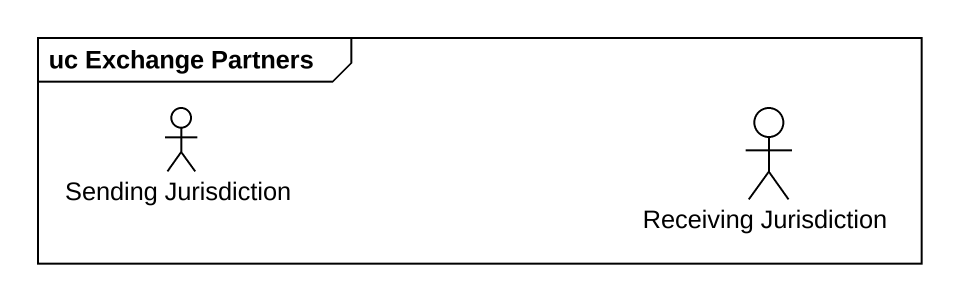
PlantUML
@startuml
mainframe uc Exchange Partners
actor "Sending Jurisdiction" as Sending_Jurisdiction
actor "Receiving Jurisdiction" as Receiving_Jurisdiction
@enduml
